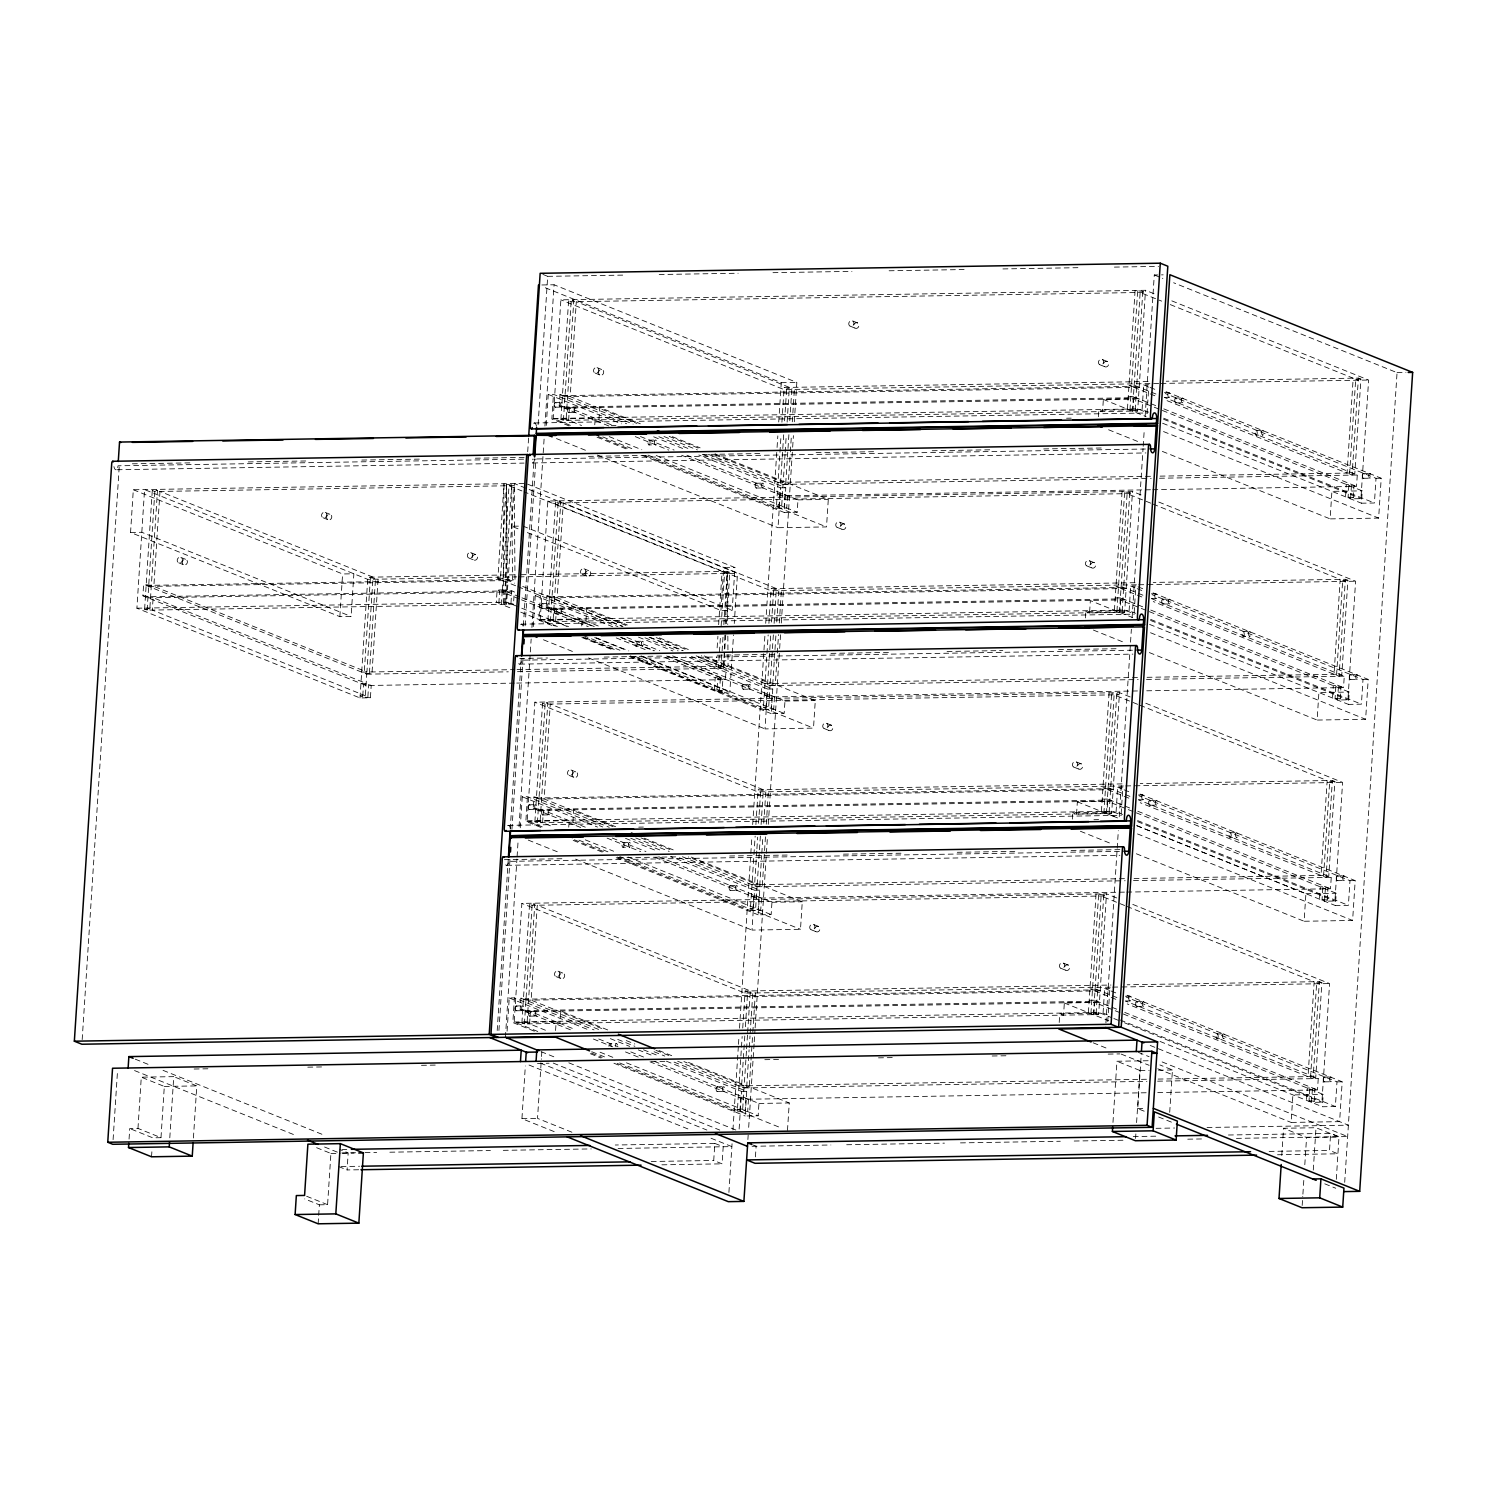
<?xml version="1.0" encoding="UTF-8"?>
<svg xmlns="http://www.w3.org/2000/svg" width="1487" height="1487" viewBox="0 0 1487 1487"><rect width="100%" height="100%" fill="white"/><g stroke="black" fill="none" stroke-linecap="round" stroke-linejoin="round"><path stroke-width="0.75" stroke-dasharray="5 3.75" d="M148.663 586.417L515.022 580.432L514.223 485.654L504 483.721L503.257 602.235L513.48 604.168L514.279 591.826L511.77 590.822L145.41 596.789M506.509 484.725L505.766 603.239L507.309 579.521L506.509 484.725L500.375 579.633L497.866 578.61L504 483.721M724.875 635.302L723.667 667.273L718.463 667.347L720.563 634.949M725.303 623.871L727.292 571.361L518.591 574.763M82.175 1039.599L119.295 465.71M133.31 489.762L342.605 573.963L353.869 573.778L351.099 616.473L339.854 616.659L130.559 532.476L133.31 489.762L525.654 483.368L734.95 567.551L732.199 610.265L720.935 610.451L526.584 532.272M370.412 697.775L362.698 696.864L363.497 684.522L368.683 684.429L371.211 685.451L370.412 697.775L360.003 697.961L136.897 608.202L144.574 489.595L367.679 579.335L516.77 576.9M514.409 683.109L366.006 685.526L142.901 595.785L143.626 584.391L151.339 585.32M144.611 609.131L152.287 490.506L157.473 490.431L149.815 609.057L144.611 609.131L147.12 610.153L513.48 604.168M147.12 610.153L154.964 489.409L157.473 490.431M113.086 1139.655L117.566 1070.268M129.053 1139.098L129.741 1128.559L137.975 1128.41L160.986 1137.685L164.314 1086.439L141.284 1077.164L137.975 1128.41M151.544 1156.793L151.953 1150.473M169.797 1137.815L173.756 1076.644L141.284 1077.164M193.422 1138.001L196.786 1085.9L173.756 1076.644M339.854 616.659L342.605 573.963M318.144 1223.801L318.553 1217.481M318.683 1215.362L319.37 1204.823L304.705 1198.931M360.003 697.961L367.847 577.216L516.268 574.8M319.37 1204.823L327.586 1204.693L330.913 1153.447L314.166 1146.719M370.375 578.239L364.222 673.128L371.936 674.057L378.07 579.168L367.847 577.216M362.698 696.864L360.189 695.842L365.374 695.767L366.75 674.15L143.626 584.391M367.884 696.771L368.683 684.429M369.427 673.053L375.56 578.146M358.646 1169.767L347.084 1169.953L348.181 1152.871L339.817 1149.507M519.837 596.956L502.327 589.911L497.123 590.004L496.323 602.347L506.547 604.28L514.39 483.554L737.515 573.294L734.262 623.481M498.851 603.35L499.651 591.008L497.123 590.004M502.327 589.911L509.019 485.747L521.937 490.933M504.037 603.276L511.714 484.65L512.495 579.428L515.022 580.432M510.97 603.146L511.77 590.822M527.699 451.751L528.591 437.847M497.197 1030.51L508.275 859.282M510.208 829.188L521.286 657.96M523.387 625.562L534.149 458.944M498.926 1030.472L510.022 859.003M511.937 829.3L523.034 657.812M525.097 625.785L535.878 458.944M538.108 424.613L547.699 276.34L542.049 274.073M505.413 1037.313L516.937 859.021M517.086 856.698L518.127 840.49M519.037 826.605L531.156 639.038M531.918 627.477L544.186 437.606M544.93 426.025L554.075 284.779L538.48 285.021M507.086 1031.179L509.242 997.963L514.428 997.87L594.019 1029.896M520.246 827.776L522.253 796.772L527.439 796.697L602.737 826.976M533.257 626.603L535.264 595.599L540.45 595.506L538.852 620.191L553.926 626.25M546.268 425.412L548.275 394.408L553.461 394.334L626.603 423.739M534.353 1031.197L512.848 1022.554L514.428 997.87M540.915 827.423L525.859 821.363L527.439 796.697M569.075 425.914L551.863 418.999L553.461 394.334M537.774 1031.495L514.186 1021.997L521.863 903.39L1106.477 893.836L1117.202 898.148M542.216 826.865L527.197 820.824L534.855 702.199L1119.488 692.663L1130.213 696.975M557.365 626.547L540.209 619.633L547.867 501.007L1132.499 491.472L1143.224 495.784M570.376 425.356L553.22 418.46L560.878 299.835L1145.492 290.281L1156.235 294.612M570.395 1029.785L520.171 1009.58L520.915 998.186L528.628 999.115M580.673 827.497L533.182 808.408L533.926 797.013L541.64 797.943M594.261 626.547L546.194 607.216L546.937 595.822L554.651 596.752M608.834 425.988L559.205 406.025L559.948 394.65L567.644 395.561M521.9 1022.926L529.558 904.3L534.762 904.226L527.086 1022.852L521.9 1022.926L524.409 1023.948L1098.633 1014.562L1106.477 893.836M534.892 821.753L542.569 703.128L547.774 703.035L540.097 821.66L534.892 821.753L537.42 822.757L1111.644 813.389L1119.488 692.663M547.904 620.562L555.58 501.937L560.785 501.862L553.108 620.469L547.904 620.562L550.432 621.566L1124.637 612.198L1132.499 491.472M560.915 419.371L568.592 300.764L573.796 300.671L566.119 419.297L560.915 419.371L563.424 420.393L1137.648 411.007L1145.492 290.281M524.409 1023.948L532.253 903.204L534.762 904.226M537.42 822.757L545.264 702.031L547.774 703.035M550.432 621.566L558.276 500.84L560.785 501.862M563.424 420.393L571.268 299.668L573.796 300.671M554.186 1131.626L521.937 1118.652L525.339 1065.956M529.595 1023.855L530.394 1011.513L575.599 1029.692M542.606 822.664L543.406 810.341L586.12 827.515M555.618 621.492L556.417 609.15L599.465 626.473M568.629 420.301L569.428 407.958L614.28 426.007M571.919 1132.22L537.532 1118.391L541.38 1058.837M541.528 1056.551L541.826 1051.96M555.58 1030.528L556.138 1021.848L512.848 1022.554M568.74 827.162L569.149 820.657L525.859 821.363M581.752 625.99L582.16 619.484L538.852 620.191M594.763 424.799L595.172 418.293L551.863 418.999M572.923 822.181L573.722 809.839L616.436 827.032M585.934 620.99L586.733 608.648L627.31 624.986M598.945 419.817L599.744 407.475L640.321 423.795M732.199 655.414L729.838 691.92L719.448 692.087L716.938 691.083L717.719 678.741L722.924 678.648L722.124 690.99L714.411 690.061L715.21 677.737L661.418 656.083L603.332 657.087M715.953 666.343L716.548 657.087M717.143 647.83L717.905 636.25M718.649 624.67L722.087 571.436L524.093 491.807M720.935 610.451L723.686 567.737L734.95 567.551M721.158 625.692L724.597 572.458L729.801 572.365L726.362 625.599M719.448 692.087L720.414 677.644L715.21 677.737M720.972 668.369L723.072 635.953M723.834 624.596L727.292 571.361L729.801 572.365M725.749 634.856L723.667 667.273L728.072 666.139L727.979 654.577M516.732 683.072L725.433 679.671L726.176 668.276L695.321 655.86M732.347 653.128L733.519 634.893M714.838 1143.391L723.202 1146.756L722.106 1163.838L713.723 1160.473L714.838 1143.391L615.283 1145.009M728.909 1192.407L732.162 1142.053M732.942 1129.934L738.333 1046.662M738.481 1044.339L738.927 1037.406M739.522 1028.149L751.939 836.122M752.682 824.56L764.95 634.856M765.712 623.295L776.92 449.78M777.069 447.457L777.831 435.895M778.723 422.011L781.27 382.679L542.774 286.749M748.481 1099.246L747.682 1111.57L737.292 1111.756L742.162 1036.476M742.738 1028.056L745.136 991.03L1110.975 985.045M761.493 898.055L760.693 910.397L750.303 910.564L755.154 836.122M755.898 824.56L758.147 789.839L1123.986 783.872M774.504 696.883L773.705 709.206L763.314 709.373L768.166 634.949M768.909 623.369L771.158 588.648L1136.997 582.681M787.515 495.691L786.716 508.034L776.326 508.201L781.047 435.208M781.92 422.196L784.169 387.475L1150.009 381.49M739.987 1110.659L740.768 1098.317L745.972 1098.224L745.173 1110.566L737.459 1109.637L742.664 1109.562L744.02 1087.945L677.626 1061.235M744.801 1036.011L741.511 1086.923L749.225 1087.852L750.861 1062.387M745.396 1026.755L747.645 992.033L745.136 991.03M752.98 909.468L753.779 897.126L758.983 897.051L758.184 909.393L750.47 908.464L755.675 908.371L757.032 886.754L682.068 856.605M756.771 851.029L754.522 885.75L762.236 886.68L765.526 835.75M756.92 848.705L757.664 837.144M758.556 823.259L760.656 790.842L758.147 789.839M765.991 708.295L766.79 695.953L771.995 695.86L771.195 708.202L763.482 707.273L768.686 707.199L770.043 685.563L696.158 655.841M770.675 635.953L767.534 684.559L775.247 685.488L777.181 655.395M771.567 622.068L773.668 589.67L771.158 588.648M779.002 507.104L779.801 494.762L785.006 494.688L784.207 507.011L776.493 506.1L781.697 506.008L783.054 484.39L705.953 453.368M783.686 434.78L780.545 483.387L788.259 484.297L790.192 454.223M784.578 420.877L786.679 388.479L784.169 387.475M739.132 1129.061L741.567 1091.402L666.269 1061.123M691.195 857.088L802.274 901.773L800.489 929.301L751.994 930.081L754.56 890.23L670.674 856.475M704.206 655.916L815.285 700.581L813.501 728.11L765.006 728.909L767.571 689.039L685.842 656.157M715.08 453.87L828.296 499.409L826.512 526.918L778.017 527.718L780.582 487.866L698.853 454.985M746.437 1051.123L744.206 1085.826L683.946 1061.588M746.586 1048.8L747.496 1034.915M747.645 1032.591L750.34 990.937L537.272 905.23L531.138 1000.138L604.298 1029.562M760.359 836.047L757.199 884.653L688.332 856.94M761.102 824.467L763.351 789.746L550.283 704.057L544.149 798.947L615.172 827.515M773.352 634.856L770.21 683.462L701.344 655.767M774.114 623.295L776.363 588.573L563.294 502.866L557.16 597.755L628.183 626.324M785.024 454.502L783.221 482.29L712.199 453.721M785.173 452.197L786.214 435.988M787.125 422.104L789.355 387.382L576.305 301.675L570.172 396.583L636.882 423.423M746.716 1086.848L749.095 1049.803M749.262 1047.499L750.006 1035.919M750.154 1033.614L752.85 991.941L747.645 992.033M759.727 885.657L761.66 855.564M761.809 853.259L762.868 837.051M763.76 823.166L765.861 790.768L760.656 790.842M772.72 684.485L775.879 635.878M776.772 621.975L778.872 589.577L773.668 589.67M785.731 483.294L788.891 434.687M789.783 420.802L791.883 388.404L786.679 388.479M654.28 1061.346L758.946 1103.447L758.147 1115.789L745.154 1115.993L746.753 1091.328L671.473 1061.049M658.76 856.735L771.957 902.274L771.158 914.598L758.166 914.821L759.764 890.137L678.016 857.255M672.626 655.897L784.969 701.083L784.169 713.425L771.177 713.63L772.775 688.964L690.135 655.953M686.901 455.226L797.98 499.892L797.181 512.234L784.188 512.457L785.787 487.773L701.901 454.037M751.009 1060.082L752.664 1034.617M752.812 1032.313L755.359 992.963L752.85 991.941M766.27 824.17L768.37 791.772L765.861 790.768M777.329 653.09L778.537 634.559M779.281 622.997L781.381 590.581L778.872 589.577M790.34 451.899L791.4 435.691M792.292 421.806L794.393 389.408L791.883 388.404M747.887 1139.525L748.184 1134.971M748.686 1127.369L754.076 1044.078M754.225 1041.774L754.968 1030.212M755.117 1027.889L767.534 835.88M768.277 824.3L779.504 650.786M779.653 648.481L780.545 634.596M781.288 623.034L792.515 449.52M792.664 447.215L793.407 435.635M794.318 421.769L796.846 382.438L554.075 284.779M755.433 1156.886L756.121 1146.217L751.92 1144.544M787.478 1130.473L789.262 1102.964L686.734 1061.718M1059.209 1022.48L1059.766 1013.799L1103.075 1013.093L1107.369 1014.822M1072.35 819.114L1072.778 812.608L1116.086 811.902L1122.536 814.504M1085.361 617.941L1085.789 611.436L1129.098 610.729L1135.548 613.313M1098.373 416.75L1098.8 410.245L1142.109 409.538L1148.559 412.141M1093.856 1014.822L1094.636 1002.48L1064.339 1002.981L1063.54 1015.324L1059.766 1013.799M1076.551 814.132L1077.35 801.79L1107.648 801.307L1106.848 813.631L1076.551 814.132L1072.778 812.608M1120.659 600.116L1119.86 612.458L1089.562 612.941L1090.343 600.618L1132.369 617.477M1132.871 411.267L1133.67 398.925L1103.354 399.427L1102.555 411.769L1098.8 410.245M1088.41 1012.628L1096.068 894.003L1103.782 894.932L1106.291 895.936L532.067 905.323L529.558 904.3M1114.432 610.265L1122.09 491.639L1129.804 492.569L1132.313 493.572L558.09 502.959L555.58 501.937M1127.443 409.074L1135.101 290.467L1142.815 291.378L1145.325 292.4L571.101 301.768L568.592 300.764M1098.596 895.025L1090.919 1013.632L1098.633 1014.562M1117.536 817.924L1101.421 811.456L1109.079 692.83L1111.607 693.834L1103.93 812.46L1111.644 813.389M1124.6 492.643L1116.941 611.269L1124.637 612.198M1137.611 291.471L1129.953 410.096L1137.648 411.007M1093.428 1014.654L1094.228 1002.312L1323.188 1094.413L1322.408 1106.756L1335.382 1106.532L1336.98 1081.867L1126.179 997.071M1116.644 1009.153L1094.395 1000.212L1101.105 896.029L1124.767 905.546M1106.44 813.463L1107.239 801.14L1336.2 893.241L1335.4 905.564L1348.393 905.36L1349.992 880.676L1139.191 795.88M1129.655 807.98L1107.406 799.021L1114.116 694.838L1137.778 704.373M1119.451 612.291L1120.25 599.949L1349.211 692.05L1348.412 704.392L1361.404 704.169L1363.003 679.503L1152.202 594.707M1142.667 606.789L1120.417 597.848L1127.127 493.665L1150.789 503.182M1132.462 411.1L1133.261 398.758L1362.222 490.859L1361.423 503.201L1374.416 502.996L1376.014 478.312L1165.213 393.516M1155.678 405.598L1133.429 396.657L1140.139 292.474L1161.644 301.136M1096.105 1013.558L1103.782 894.932M1109.116 812.367L1116.793 693.741L1111.607 693.834M1122.127 611.194L1129.804 492.569M1135.139 410.003L1142.815 291.378M1103.075 1013.093L1104.674 988.427L1109.86 988.335M1116.086 811.902L1117.685 787.236L1122.871 787.143M1129.098 610.729L1130.696 586.045L1135.882 585.971M1142.109 409.538L1143.689 384.873L1148.893 384.78M1105.919 1022.889L1118.336 830.694M1119.246 816.809L1131.365 629.243M1132.109 617.681L1143.038 448.646M1143.187 446.323L1144.246 430.115M1145.139 416.23L1154.284 274.983L1163.187 274.835M1107.722 1021.55L1109.73 990.546M1121.161 813.724L1122.722 789.355M1134.172 612.532L1135.733 588.183M1147.035 413.572L1148.745 386.992M1112.982 1122.406L1116.941 1061.253L1149.414 1060.714M1135.566 1138.466L1135.864 1133.93M1136.588 1122.611L1139.971 1070.51L1116.941 1061.253M1144.191 1111.198L1137.741 1108.596L1141.291 1053.614M1169.711 1112.313L1172.444 1069.971L1159.879 1064.934M1281.775 1155.436L1283.541 1128.261L1316.014 1127.722L1339.043 1136.997L1306.571 1137.518L1283.541 1128.261M1127.072 995.249L1342.185 1081.774L1339.601 1121.644L1291.106 1122.425L1292.891 1094.915L1323.188 1094.413M1140.083 794.077L1355.196 880.601L1352.612 920.453L1304.118 921.252L1305.902 893.724L1137.146 825.843M1153.094 592.885L1368.207 679.41L1365.624 719.28L1317.129 720.061L1318.895 692.552L1349.211 692.05M1166.105 391.713L1381.219 478.238L1378.635 518.089L1330.14 518.889L1331.906 491.361L1362.222 490.859M1302.166 1205.474L1302.761 1196.422M1302.909 1194.154L1303.932 1178.299M1304.805 1164.711L1306.571 1137.518M1310.53 1077.647L1316.683 982.74L1321.869 982.665L1315.735 1077.555L1310.53 1077.647L1313.058 1078.651L1319.359 981.643L1127.183 984.784M1323.542 876.456L1329.694 781.567L1334.88 781.474L1328.746 876.363L1323.542 876.456L1326.051 877.46L1332.371 780.471L1140.194 783.593M1336.553 675.265L1342.687 580.376L1347.891 580.283L1341.757 675.191L1336.553 675.265L1339.062 676.288L1345.382 579.279L1153.206 582.421M1349.564 474.093L1355.698 379.185L1360.902 379.111L1354.769 474L1349.564 474.093L1352.073 475.096L1358.393 378.088L1166.217 381.23M1314.192 1101.272L1314.991 1088.949L1309.805 1089.023L1309.006 1101.365L1314.192 1101.272L1306.497 1100.361L1307.296 1088.019L1312.482 1087.926L1311.515 1102.369L1321.906 1102.202L1329.582 983.576L1132.22 904.189M1327.203 900.1L1328.003 887.758L1322.817 887.851L1322.017 900.174L1327.203 900.1L1319.508 899.17L1320.307 886.828L1325.493 886.754L1324.527 901.196L1334.917 901.029L1342.594 782.404L1145.232 703.016M1340.215 698.909L1341.014 686.585L1335.828 686.659L1335.029 699.002L1340.215 698.909L1332.519 697.979L1333.319 685.656L1338.504 685.563L1337.538 700.005L1347.928 699.838L1355.605 581.213L1158.224 501.825M1353.226 497.736L1354.025 485.394L1348.839 485.487L1348.04 497.81L1353.226 497.736L1345.531 496.807L1346.311 484.465L1351.516 484.39L1350.549 498.833L1360.94 498.647L1368.616 380.04L1171.236 300.634M1157.741 1092.555L1317.519 1089.952L1318.244 1078.558L1125.492 1001.03M1126.756 892.088L1330.512 888.761L1331.255 877.386L1138.503 799.839M1146.719 690.804L1343.523 687.589L1344.267 676.195L1151.514 598.666M1152.778 489.725L1356.534 486.398L1357.278 475.022L1164.525 397.475M1313.281 1170.065L1316.014 1127.722M1277.519 1154.767L1337.891 1153.782L1329.527 1150.418L1330.623 1133.336L1228.448 1135.009M1336.311 1179.321L1339.006 1136.7L1330.623 1133.336M1344.694 1182.351L1397.055 372.642L1173.615 282.753M547.699 276.34L624.336 275.095M659.187 274.519L738.147 273.236M772.98 272.679L851.958 271.377M889.114 270.783L965.751 269.519M1002.926 268.924L1079.562 267.66M1114.395 267.102L1158.522 266.377M781.27 382.679L796.846 382.438M1397.055 372.642L1405.977 372.493M1158.67 383.46L784.002 389.575L560.878 299.835M1160.994 383.423L1368.616 380.04M562.458 395.654L1136.681 386.285M564.967 396.657L1139.191 387.289M555.116 402.419L561.621 402.326M1164.414 392.661L1168.745 392.587M559.205 406.025L566.919 406.955M1133.429 396.657L1128.243 396.75L1130.752 397.754M555.432 407.215L1135.938 397.661M1164.73 397.438L1169.061 397.364M568.554 407.81L575.041 407.698M564.224 408.051L1138.447 398.683M1175.678 398.07L1182.165 397.958M568.796 412.605L575.302 412.494M1175.92 402.865L1182.407 402.773M553.22 418.46L1137.834 408.906L1146.403 412.364M534.223 422.977L1147.369 412.977M611.343 425.654L615.99 425.579M1066.569 418.219L1071.216 418.144M648.871 440.152L655.637 440.04M1255.995 430.412L1262.76 430.301M648.945 444.929A2.416 1.059 89.1 0 0 650.005 441.602A2.416 1.059 89.1 0 0 648.183 441.081A2.416 1.059 89.1 0 0 648.945 444.929L655.711 444.817M1256.069 435.189A2.416 1.059 89.1 0 0 1257.128 431.862A2.416 1.059 89.1 0 0 1255.307 431.342A2.416 1.059 89.1 0 0 1256.069 435.189L1262.835 435.078M132.362 463.814L192.622 462.829M248.236 461.918L306.173 460.97M361.806 460.059L419.743 459.111M475.375 458.2L528.684 457.345M588.48 456.36L648.852 455.375M702.273 454.502L762.664 453.516M816.084 452.643L876.475 451.658M932.219 450.747L990.286 449.799M1043.688 448.925L1104.079 447.94M523.591 459.167L117.993 465.803A4.814 2.119 89.1 0 1 116.153 469.762L524.056 463.089M536.919 458.963L1145.436 449.018M532.755 462.959L1145.901 452.94M514.223 485.654L154.797 491.528L152.287 490.506M778.036 482.364L1150.808 476.286M1160.064 476.137L1352.259 472.996M756.102 483.238L762.589 483.126M1363.207 473.498L1369.713 473.405M783.054 484.39L1151.198 478.386M1159.488 478.238L1357.278 475.022M756.307 488.052L762.812 487.94M780.582 487.866L785.787 487.773M1363.43 478.312L1369.936 478.201M1376.014 478.312L1381.219 478.238M777.292 493.758L782.497 493.665M1150.473 489.762L782.311 495.784L681.659 455.282M797.98 499.892L828.296 499.409M130.559 532.476L141.804 532.29L351.099 616.473M518.387 526.138L511.64 526.249L518.034 528.833M519.075 576.863L737.515 573.294M497.866 578.61L503.071 578.536L514.539 583.146M146.135 585.413L512.495 579.428M142.901 595.785L150.596 596.715M147.919 597.811L514.279 591.826M1136.384 584.8L770.991 590.767L547.867 501.007M1138.707 584.763L1145.659 584.651M1147.983 584.614L1355.605 581.213M549.447 596.845L1123.67 587.458M551.956 597.848L1126.179 588.48M136.897 608.202L506.732 602.179L519.595 607.347M542.104 603.61L548.61 603.499M1151.403 593.833L1155.734 593.778M546.194 607.216L553.908 608.146M1120.417 597.848L1115.231 597.923L1117.741 598.945M542.42 608.387L1122.927 598.852M1151.719 598.629L1156.05 598.555M555.543 608.982L562.03 608.889M551.212 609.242L1125.436 599.856M1162.667 599.261L1169.154 599.149M555.785 613.796L562.29 613.685M1162.908 604.057L1169.395 603.945M540.209 619.633L1124.823 610.098L1133.391 613.555M521.212 624.168L1134.377 614.168M635.86 641.325L642.626 641.232M1242.983 631.603L1249.749 631.492M635.934 646.101A2.416 1.059 89.1 0 0 636.994 642.793A2.416 1.059 89.1 0 0 635.172 642.254A2.416 1.059 89.1 0 0 635.934 646.101L642.7 646.009M1243.058 636.38A2.416 1.059 89.1 0 0 1244.117 633.053A2.416 1.059 89.1 0 0 1242.296 632.533A2.416 1.059 89.1 0 0 1243.058 636.38L1249.823 636.269M519.725 658.462L547.588 657.997M717.143 655.228L775.21 654.28M830.954 653.369L889.003 652.421M947.07 651.473L1002.814 650.562M1058.558 649.652L1116.625 648.722M1132.425 650.209L521.584 660.172A4.814 2.119 89.1 0 1 518.647 663.704M519.744 664.131L1132.89 654.131M361.713 672.124L514.762 669.633M517.067 669.596L728.072 666.139M366.75 674.15L508.312 671.827M517.476 671.678L726.176 668.276M360.988 683.518L366.174 683.425L153.124 597.718L152.325 610.06L365.374 695.767M765.024 683.555L1137.797 677.459M1147.072 677.31L1339.248 674.187M743.091 684.429L749.578 684.317M1350.215 674.689L1356.702 674.578M770.043 685.563L1138.187 679.559M1146.477 679.429L1344.267 676.195M743.296 689.225L749.801 689.113M767.571 689.039L772.775 688.964M1350.419 679.485L1356.925 679.392M1363.003 679.503L1368.207 679.41M716.938 691.083L722.124 690.99M764.281 694.931L769.485 694.857M1137.462 690.953L769.299 696.957L667.44 655.99M784.969 701.083L815.285 700.581M1123.373 785.972L757.98 791.939L534.855 702.199M1125.696 785.935L1132.648 785.824M1134.971 785.787L1342.594 782.404M536.435 798.017L1110.659 788.649M538.945 799.039L1113.168 789.653M529.112 804.802L535.599 804.69M1138.391 795.025L1142.722 794.95M533.182 808.408L540.896 809.318M1107.406 799.021L1102.22 799.114L1104.729 800.118M529.409 809.579L1109.915 800.043M1138.707 799.802L1143.038 799.746M538.22 810.415L1112.425 801.047M1149.655 800.434L1156.142 800.341M542.774 814.969L549.279 814.876M1149.897 805.248L1156.403 805.136M527.197 820.824L1111.811 811.27L1120.399 814.727M508.201 825.359L1121.365 815.341M638.741 827.144L643.388 827.069M1093.967 819.727L1098.614 819.634M622.849 842.516L629.614 842.404M1229.972 832.776L1236.738 832.664M622.923 847.293A2.416 1.059 89.1 0 0 623.982 843.965A2.416 1.059 89.1 0 0 622.161 843.445A2.416 1.059 89.1 0 0 622.923 847.293L629.689 847.181M1230.046 837.553A2.416 1.059 89.1 0 0 1231.106 834.226A2.416 1.059 89.1 0 0 1229.284 833.705A2.416 1.059 89.1 0 0 1230.046 837.553L1236.812 837.441M504.39 859.672L562.458 858.724M618.202 857.813L676.25 856.865M729.671 855.992L790.062 855.006M843.482 854.151L903.873 853.166M957.293 852.293L1017.684 851.308M1071.105 850.434L1119.878 849.635M1119.414 851.382L508.573 861.363A4.814 2.119 89.1 0 1 505.636 864.876M506.732 865.322L1119.878 855.304M752.013 884.728L1124.785 878.65M1134.061 878.501L1326.237 875.36M730.08 885.601L736.567 885.49M1337.203 875.862L1343.69 875.769M757.032 886.754L1125.176 880.75M1133.484 880.62L1331.255 877.386M730.284 890.416L736.79 890.304M754.56 890.23L759.764 890.137M1337.408 880.676L1343.913 880.564M1349.992 880.676L1355.196 880.601M751.27 896.122L756.474 896.029M1124.451 892.126L756.288 898.148L653.499 856.791M771.957 902.274L802.274 901.773M1305.902 893.724L1336.2 893.241M1110.361 987.164L744.968 993.13L521.863 903.39M1112.685 987.126L1119.637 987.015M1121.96 986.978L1329.582 983.576M523.424 999.208L1097.648 989.84M525.933 1000.212L1100.157 990.844M516.101 1005.974L522.588 1005.863M1125.38 996.216L1129.711 996.141M520.171 1009.58L527.885 1010.509M1094.395 1000.212L1089.209 1000.286L1091.718 1001.309M516.417 1010.77L1096.904 1001.216M1125.696 1000.993L1130.027 1000.918M529.521 1011.364L536.026 1011.253M525.208 1011.606L1099.432 1002.238M1136.644 1001.625L1143.131 1001.513M529.762 1016.16L536.268 1016.049M1136.886 1006.42L1143.391 1006.309M514.186 1021.997L1098.8 1012.461L1111.663 1017.647M608.964 1046.42A2.416 1.059 89.1 0 1 609.986 1043.67L616.603 1043.595M1216.961 1033.967L1223.727 1033.855M1217.035 1038.744A2.416 1.059 89.1 0 0 1218.095 1035.417A2.416 1.059 89.1 0 0 1216.273 1034.896A2.416 1.059 89.1 0 0 1217.035 1038.744L1223.801 1038.632M194.128 1069.023L208.05 1068.781M307.79 1067.164L321.712 1066.941M421.472 1065.305L435.394 1065.082M537.476 1063.409L549.075 1063.224M651.139 1061.551L665.061 1061.328M764.82 1059.692L778.742 1059.469M878.501 1057.852L892.423 1057.61M992.164 1055.993L1006.086 1055.77M1108.168 1054.097L1119.767 1053.911M164.314 1086.439L196.786 1085.9M1139.971 1070.51L1149.247 1070.361M1158.522 1070.212L1172.444 1069.971M739.002 1085.919L1146.514 1079.265M1158.094 1079.079L1313.225 1076.551M717.069 1086.793L723.556 1086.681M1324.192 1077.053L1330.679 1076.941M744.02 1087.945L1146.905 1081.365M1157.592 1081.179L1318.244 1078.558M717.292 1091.588L723.779 1091.495M741.567 1091.402L746.753 1091.328M1324.397 1081.867L1330.902 1081.755M1336.98 1081.867L1342.185 1081.774M738.258 1097.313L743.463 1097.22M1146.161 1092.759L743.296 1099.321L650.023 1061.811M758.946 1103.447L789.262 1102.964M521.937 1118.652L537.532 1118.391M1137.741 1108.596L1144.414 1108.484M160.986 1137.685L152.771 1137.815L129.741 1128.559M1156.05 1128.317L1174.6 1128.02M1207.035 1127.481L1348.393 1125.176L1147.685 1044.432M342.122 1149.47L346.75 1149.395M1133.243 1136.551L1158.782 1136.142M341.843 1152.983L355.765 1152.76M365.058 1152.611L376.676 1152.406M389.854 1152.202L490.431 1150.548M503.275 1150.343L591.25 1148.912M618.109 1148.466L731.864 1146.607L708.37 1137.165M752.087 1146.291L830.88 1144.99M846.679 1144.748L944.431 1143.15M960.472 1142.89L1060.305 1141.254M1074.209 1141.031L1125.343 1140.194M1187.76 1139.172L1201.979 1138.949M1236.422 1138.373L1347.668 1136.57L1159.748 1060.974M330.913 1153.447L340.188 1153.299M342.512 1153.261L354.11 1153.076M341.025 1166.552L359.538 1166.254M651.232 1161.496L713.723 1160.473M1269.136 1151.403L1329.527 1150.418M661.901 1164.823L722.106 1163.838M1154.284 274.983L1162.871 278.441M1358.393 378.088L1360.902 379.111M1170.269 304.593L1353.189 378.181L1347.055 473.07L1166.273 400.356M1355.698 379.185L1358.207 380.207M1102.313 359.501A2.9 2.546 -68.1 0 1 1102.406 364.408A2.9 2.546 -68.1 0 1 1098.447 362.419A2.9 2.546 -68.1 0 1 1102.313 359.501L1107.332 361.527A2.9 2.546 -68.1 0 1 1107.425 366.434A2.9 2.546 -68.1 0 1 1103.484 364.427A2.9 2.546 -68.1 0 1 1107.332 361.527M1099.804 364.724L1104.822 366.731M1143.689 384.873L1148.001 386.601M1150.157 387.456L1156.607 390.059M1155.957 394.036L1134.172 385.263L1128.968 385.356L1131.477 386.36M1133.986 387.382L1155.511 396.025M1163.782 408.869L1356.534 486.398M1163.615 418.2L1374.416 502.996M1163.577 419.26L1360.94 498.647M1103.354 399.427L1146.087 416.62M1162.592 423.219L1361.423 503.201M1163.522 431.565L1378.635 518.089M852.609 320.932A2.9 2.546 -68.1 0 1 852.702 325.82A2.9 2.546 -68.1 0 1 848.742 323.831A2.9 2.546 -68.1 0 1 852.609 320.932L857.627 322.939A2.9 2.546 -68.1 0 1 857.72 327.846A2.9 2.546 -68.1 0 1 853.761 325.857A2.9 2.546 -68.1 0 1 857.627 322.939M1108.577 429.762L1140.845 442.736M1162.351 451.397L1330.14 518.889M850.099 326.136L855.118 328.144M1345.382 579.279L1347.891 580.283M1152.945 504.056L1340.177 579.372L1334.043 674.262L1153.261 601.547M1342.687 580.376L1345.215 581.38M1089.302 560.692A2.9 2.546 -68.1 0 1 1089.395 565.599A2.9 2.546 -68.1 0 1 1085.436 563.592A2.9 2.546 -68.1 0 1 1089.302 560.692L1094.32 562.718A2.9 2.546 -68.1 0 1 1094.413 567.625A2.9 2.546 -68.1 0 1 1090.473 565.618A2.9 2.546 -68.1 0 1 1094.32 562.718M597.068 367.624L602.086 369.65M1086.793 565.896L1091.811 567.922M1138.038 586.826L1144.488 589.428M1130.696 586.045L1134.99 587.774M1137.146 588.648L1143.596 591.25M595.172 373.088L600.209 375.114M1142.945 595.209L1121.161 586.454L1115.956 586.547L1118.466 587.551M1120.975 588.555L1142.499 597.216M1150.771 610.06L1343.523 687.589M1150.603 619.373L1361.404 704.169M1150.566 620.451L1347.928 699.838M1149.581 624.41L1348.412 704.392M672.366 436.676L700.135 447.847M669.169 436.397L699.299 448.516M559.948 394.65L633.127 424.092M663.964 436.49L697.384 449.929M1150.51 632.737L1365.624 719.28M658.871 436.732L691.139 449.706M548.275 394.408L621.399 423.832M653.667 436.806L685.935 449.78M1085.789 611.436L1089.562 612.941M640.451 436.527L674.094 450.059M635.246 436.62L668.797 450.115M839.597 522.104A2.9 2.546 -68.1 0 1 839.69 527.011A2.9 2.546 -68.1 0 1 835.731 525.023A2.9 2.546 -68.1 0 1 839.597 522.104L844.616 524.13A2.9 2.546 -68.1 0 1 844.709 529.037A2.9 2.546 -68.1 0 1 840.768 527.03A2.9 2.546 -68.1 0 1 844.616 524.13M1093.41 630.079L1125.678 643.053M1149.339 652.57L1317.129 720.061M837.088 527.309L842.107 529.335M563.61 418.275L581.547 425.505M609.205 436.62L641.808 449.743M656.213 455.524L797.181 512.234M602.793 436.936L635.061 449.91M647.979 455.115L826.512 526.918M598.257 436.583L630.451 449.52M645.47 455.561L776.326 508.201M597.049 437.178L629.317 450.152M642.217 455.338L784.188 512.457M556.454 438.591L586.566 450.71M597.309 455.041L778.017 527.718M1116.793 693.741L1119.302 694.764L545.078 704.132L542.569 703.128M1332.371 780.471L1334.88 781.474M1139.934 705.228L1327.166 780.545L1321.032 875.453L1140.25 802.72M1329.694 781.567L1332.203 782.571M724.597 572.458L727.106 573.462M522.885 526.063L732.199 610.265M1076.291 761.883A2.9 2.546 -68.1 0 1 1076.384 766.772A2.9 2.546 -68.1 0 1 1072.424 764.783A2.9 2.546 -68.1 0 1 1076.291 761.883L1081.309 763.89A2.9 2.546 -68.1 0 1 1081.402 768.798A2.9 2.546 -68.1 0 1 1077.462 766.809A2.9 2.546 -68.1 0 1 1081.309 763.89M584.056 568.796L589.075 570.822M1073.781 767.088L1078.8 769.095M1117.685 787.236L1121.979 788.965M1124.135 789.839L1130.585 792.422M582.16 574.279L587.198 576.287M1129.934 796.4L1108.15 787.645L1102.945 787.72L1105.454 788.742M1107.982 789.746L1129.488 798.407M1137.759 811.233L1330.512 888.761M1137.592 820.564L1348.393 905.36M470.71 552.588L476.36 554.855A2.9 2.546 -68.1 0 1 476.212 559.781A2.9 2.546 -68.1 0 1 472.364 557.551A2.9 2.546 -68.1 0 1 476.36 554.855M1137.555 821.642L1334.917 901.029M1136.57 825.582L1335.4 905.564M1077.35 801.79L1117.927 818.11M468.572 557.904L474.223 560.171M659.354 637.867L691.399 650.748M656.157 637.588L688.444 650.562M546.937 595.822L622.979 626.417M650.098 637.328L683.239 650.655M522.699 586.436L622.142 626.436M649.075 637.254L682.403 650.674M1137.499 833.928L1352.612 920.453M502.885 580.636L515.803 585.822M517.959 586.696L617.904 626.659M644.93 637.774L678.128 650.897M535.264 595.599L612.7 626.752M638.518 637.124L672.923 650.971M325.244 512.402L330.281 514.428M626.901 637.495L659.726 650.711M621.529 637.514L654.522 650.786M323.107 517.773L328.125 519.799M521.974 597.83L593.443 626.566M620.488 637.458L653.704 650.804M666.604 656.009L725.433 679.671M519.372 598.945L502.16 592.03L501.361 604.354L512.123 608.685M521.528 599.819L588.239 626.659M616.213 637.904L648.499 650.897M717.719 678.741L720.247 679.745M826.586 723.295A2.9 2.546 -68.1 0 1 826.679 728.202A2.9 2.546 -68.1 0 1 822.72 726.195A2.9 2.546 -68.1 0 1 826.586 723.295L831.605 725.321A2.9 2.546 -68.1 0 1 831.698 730.21A2.9 2.546 -68.1 0 1 827.757 728.221A2.9 2.546 -68.1 0 1 831.605 725.321M1080.398 831.252L1112.666 844.244M1136.328 853.761L1304.118 921.252M824.077 728.5L829.095 730.526M550.599 619.466L568.536 626.678M596.194 637.811L628.797 650.916M641.064 655.86L784.169 713.425M521.751 608.22L566.789 626.324M594.688 637.551L626.863 650.488M641.882 656.529L729.838 691.92M583.332 635.525L619.912 650.228M634.968 656.287L813.501 728.11M585.246 637.756L617.44 650.711M630.302 655.879L763.314 709.373M520.729 612.161L555.153 626.008M583.146 637.254L615.414 650.247M630.488 656.306L714.411 690.061M581.882 637.495L614.15 650.47M629.205 656.529L771.177 713.63M543.443 639.782L575.711 652.756M588.61 657.942L765.006 728.909M1319.359 981.643L1321.869 982.665M1126.923 906.419L1314.155 981.736L1308.021 1076.625L1127.239 1003.911M1316.683 982.74L1319.192 983.762M180.875 557.421L185.912 559.447M178.737 562.792L183.756 564.818M1063.279 963.056A2.9 2.546 -68.1 0 1 1063.372 967.963A2.9 2.546 -68.1 0 1 1059.432 965.974A2.9 2.546 -68.1 0 1 1063.279 963.056L1068.298 965.082A2.9 2.546 -68.1 0 1 1068.391 969.989A2.9 2.546 -68.1 0 1 1064.45 967.981A2.9 2.546 -68.1 0 1 1068.298 965.082M571.045 769.987L576.064 772.013M1060.77 968.26L1065.789 970.286M1104.674 988.427L1108.967 990.156M1111.124 991.011L1117.573 993.613M569.168 775.452L574.186 777.478M1116.923 997.591L1095.138 988.818L1089.934 988.911L1092.443 989.914M147.287 608.034L149.815 609.057M1094.971 990.918L1116.477 999.58M1124.748 1012.424L1317.519 1089.952M1120.287 1020.008L1335.382 1106.532M1113.819 1018.502L1122.406 1021.959M1124.544 1022.814L1321.906 1102.202M1064.339 1002.981L1108.8 1020.826M1160.064 1041.458L1322.408 1106.756M644.206 838.185L676.25 851.084M640.99 837.906L673.276 850.88M533.926 797.013L609.261 827.311M635.785 837.98L669.224 851.438M630.692 838.222L662.96 851.215M522.253 796.772L597.532 827.069M625.507 838.315L657.774 851.289M612.272 838.036L645.934 851.568M607.086 838.129L640.637 851.623M1138.41 1052.387L1149.079 1056.681M813.575 924.468A2.9 2.546 -68.1 0 1 813.668 929.375A2.9 2.546 -68.1 0 1 809.709 927.386A2.9 2.546 -68.1 0 1 813.575 924.468L818.593 926.494A2.9 2.546 -68.1 0 1 818.686 931.401A2.9 2.546 -68.1 0 1 814.746 929.394A2.9 2.546 -68.1 0 1 818.593 926.494M1093.205 1042.833L1106.105 1048.019M1121.161 1054.079L1149.135 1065.324M1157.741 1068.781L1291.106 1122.425M811.066 929.691L816.084 931.698M537.588 820.657L553.368 826.995M585.32 839.858L613.629 851.233M628.053 857.032L771.158 914.598M578.926 840.174L611.194 853.148M619.8 856.605L800.489 929.301M574.391 839.802L606.566 852.757M617.291 857.07L750.303 910.564M573.183 840.397L605.432 853.389M616.194 857.702L758.166 914.821M528.275 840.099L560.543 853.073M575.599 859.133L751.994 930.081M1158.67 1117.016L1174.284 1123.298M1324.75 1183.819L1335.735 1188.243M558.034 971.178L563.053 973.186M556.157 976.643L561.175 978.65M607.7 1029.933L560.711 1011.03L559.911 1023.353L556.138 1021.848M658.964 1050.547L671.789 1055.696M655.953 1050.342L668.871 1055.528M520.915 998.186L599.112 1029.655M626.231 1040.565L634.8 1044.004M654.076 1051.755L664.782 1056.067M617.681 1039.413L634.893 1046.328M643.499 1049.785L658.555 1055.844M509.242 997.963L588.833 1029.971M610.339 1038.632L629.707 1046.42M638.313 1049.878L653.369 1055.937M598.741 1039.004L617.979 1046.736M630.785 1051.904L645.748 1057.908M593.369 1039.023L612.644 1046.774M625.488 1051.941L640.488 1057.982M524.576 1021.829L546.826 1030.788M600.079 1052.201L613.536 1057.61M626.455 1062.815L758.147 1115.789M591.733 1051.737L606.789 1057.796M619.689 1062.982L781.028 1127.889M591.417 1053.075L602.142 1057.387M617.161 1063.428L737.292 1111.756M590.283 1053.707L601.027 1058.019M613.945 1063.224L745.154 1115.993M541.064 1051.662L556.138 1057.722M568.833 1062.833L736.827 1130.399M553.238 1063.075L719.782 1130.083M540.339 1063.056L706.883 1130.046M529.019 1065.027L691.288 1130.287M135.28 1059.172L150.224 1065.194M163.031 1070.343L325.318 1135.622M134.536 1070.566L296.824 1135.845M324.575 1147.016L337.382 1152.165M338.701 1166.589L347.084 1169.953M306.657 1196.273L327.586 1204.693M727.292 571.361L727.738 624.521M727.831 636.083L727.961 652.273M615.469 1046.309A2.416 1.059 89.1 0 1 616.473 1043.577A2.416 1.059 89.1 0 1 617.57 1046.29M609.986 1043.67A2.416 1.059 89.1 0 1 611.064 1046.383M533.684 423.256A4.814 2.119 89.1 0 1 536.435 426.137M520.673 624.447A4.814 2.119 89.1 0 1 523.145 626.213M534.595 459A4.814 2.119 89.1 0 1 531.658 462.513A4.814 2.119 89.1 0 0 532.866 459.018M116.153 469.762A4.814 2.119 89.1 0 1 113.941 466.602M507.662 825.62A4.814 2.119 89.1 0 1 510.413 828.501M159.983 491.435L153.849 586.343L366.917 672.031L373.051 577.142L159.983 491.435M180.726 562.681A2.9 2.546 -68.1 0 0 181.451 557.755A2.9 2.546 -68.1 0 0 177.232 559.893A2.9 2.546 -68.1 0 0 180.726 562.681M185.745 564.688A2.9 2.546 -68.1 0 0 186.488 559.781A2.9 2.546 -68.1 0 0 182.269 561.919A2.9 2.546 -68.1 0 0 185.745 564.688M471.175 557.755A2.9 2.546 -68.1 0 0 471.323 552.829A2.9 2.546 -68.1 0 0 467.346 555.525A2.9 2.546 -68.1 0 0 471.175 557.755M325.095 517.662A2.9 2.546 -68.1 0 0 325.82 512.736A2.9 2.546 -68.1 0 0 321.601 514.874A2.9 2.546 -68.1 0 0 325.095 517.662M330.114 519.688A2.9 2.546 -68.1 0 0 330.857 514.762A2.9 2.546 -68.1 0 0 326.638 516.9A2.9 2.546 -68.1 0 0 330.114 519.688M558.145 976.401A2.9 2.546 -68.1 0 0 558.629 971.476A2.9 2.546 -68.1 0 0 554.502 973.836A2.9 2.546 -68.1 0 0 558.145 976.401M563.164 978.427A2.9 2.546 -68.1 0 0 563.647 973.483A2.9 2.546 -68.1 0 0 559.521 975.862A2.9 2.546 -68.1 0 0 563.164 978.427M1135.938 1002.48A2.416 1.059 89.1 0 0 1136.607 1006.402A2.416 1.059 89.1 0 0 1137.741 1003.205A2.416 1.059 89.1 0 0 1135.938 1002.48M1323.467 1077.871A2.416 1.059 89.1 0 0 1324.136 1081.83A2.416 1.059 89.1 0 0 1325.289 1078.67A2.416 1.059 89.1 0 0 1323.467 1077.871M1142.425 1002.368A2.416 1.059 89.1 0 0 1143.113 1006.29A2.416 1.059 89.1 0 0 1144.246 1003.093A2.416 1.059 89.1 0 0 1142.425 1002.368M1329.973 1077.778A2.416 1.059 89.1 0 0 1330.623 1081.718A2.416 1.059 89.1 0 0 1331.776 1078.558A2.416 1.059 89.1 0 0 1329.973 1077.778M1222.779 1034.785A2.416 1.059 89.1 0 0 1223.522 1038.632A2.416 1.059 89.1 0 0 1224.6 1035.305A2.416 1.059 89.1 0 0 1222.779 1034.785M1129.023 997.033A2.416 1.059 89.1 0 0 1129.748 1000.918A2.416 1.059 89.1 0 0 1130.845 997.628A2.416 1.059 89.1 0 0 1129.023 997.033M521.9 1006.773A2.416 1.059 89.1 0 0 522.625 1010.658A2.416 1.059 89.1 0 0 523.721 1007.368A2.416 1.059 89.1 0 0 521.9 1006.773M535.32 1012.108A2.416 1.059 89.1 0 0 535.989 1016.03A2.416 1.059 89.1 0 0 537.123 1012.833A2.416 1.059 89.1 0 0 535.32 1012.108M722.849 1087.517A2.416 1.059 89.1 0 0 723.5 1091.458A2.416 1.059 89.1 0 0 724.652 1088.298A2.416 1.059 89.1 0 0 722.849 1087.517M528.814 1012.201A2.416 1.059 89.1 0 0 529.484 1016.123A2.416 1.059 89.1 0 0 530.636 1012.944A2.416 1.059 89.1 0 0 528.814 1012.201M716.362 1087.61A2.416 1.059 89.1 0 0 717.013 1091.551A2.416 1.059 89.1 0 0 718.165 1088.391A2.416 1.059 89.1 0 0 716.362 1087.61M515.394 1006.885A2.416 1.059 89.1 0 0 516.138 1010.751A2.416 1.059 89.1 0 0 517.216 1007.48A2.416 1.059 89.1 0 0 515.394 1006.885M597.179 372.847A2.9 2.546 -68.1 0 0 597.662 367.921A2.9 2.546 -68.1 0 0 593.536 370.282A2.9 2.546 -68.1 0 0 597.179 372.847M602.198 374.873A2.9 2.546 -68.1 0 0 602.681 369.947A2.9 2.546 -68.1 0 0 598.555 372.308A2.9 2.546 -68.1 0 0 602.198 374.873M1174.972 398.925A2.416 1.059 89.1 0 0 1175.641 402.847A2.416 1.059 89.1 0 0 1176.775 399.65A2.416 1.059 89.1 0 0 1174.972 398.925M1362.501 474.334A2.416 1.059 89.1 0 0 1363.151 478.275A2.416 1.059 89.1 0 0 1364.304 475.115A2.416 1.059 89.1 0 0 1362.501 474.334M1181.459 398.813A2.416 1.059 89.1 0 0 1182.146 402.735A2.416 1.059 89.1 0 0 1183.28 399.538A2.416 1.059 89.1 0 0 1181.459 398.813M1369.007 474.223A2.416 1.059 89.1 0 0 1369.657 478.163A2.416 1.059 89.1 0 0 1370.81 475.004A2.416 1.059 89.1 0 0 1369.007 474.223M1261.794 431.23A2.416 1.059 89.1 0 0 1262.556 435.078A2.416 1.059 89.1 0 0 1263.615 431.769A2.416 1.059 89.1 0 0 1261.794 431.23M1168.038 393.497A2.416 1.059 89.1 0 0 1168.782 397.364A2.416 1.059 89.1 0 0 1169.86 394.074A2.416 1.059 89.1 0 0 1168.038 393.497M560.934 403.219A2.416 1.059 89.1 0 0 561.658 407.103A2.416 1.059 89.1 0 0 562.737 403.813A2.416 1.059 89.1 0 0 560.934 403.219M574.335 408.553A2.416 1.059 89.1 0 0 575.023 412.475A2.416 1.059 89.1 0 0 576.157 409.278A2.416 1.059 89.1 0 0 574.335 408.553M654.67 440.97A2.416 1.059 89.1 0 0 655.432 444.817A2.416 1.059 89.1 0 0 656.51 441.49A2.416 1.059 89.1 0 0 654.67 440.97M761.883 483.963A2.416 1.059 89.1 0 0 762.534 487.903A2.416 1.059 89.1 0 0 763.686 484.743A2.416 1.059 89.1 0 0 761.883 483.963M567.848 408.665A2.416 1.059 89.1 0 0 568.517 412.587A2.416 1.059 89.1 0 0 569.651 409.39A2.416 1.059 89.1 0 0 567.848 408.665M755.377 484.056A2.416 1.059 89.1 0 0 756.028 488.015A2.416 1.059 89.1 0 0 757.199 484.855A2.416 1.059 89.1 0 0 755.377 484.056M554.428 403.33A2.416 1.059 89.1 0 0 555.153 407.196A2.416 1.059 89.1 0 0 556.25 403.925A2.416 1.059 89.1 0 0 554.428 403.33M584.168 574.038A2.9 2.546 -68.1 0 0 584.651 569.112A2.9 2.546 -68.1 0 0 580.525 571.473A2.9 2.546 -68.1 0 0 584.168 574.038M589.187 576.064A2.9 2.546 -68.1 0 0 589.67 571.12A2.9 2.546 -68.1 0 0 585.543 573.499A2.9 2.546 -68.1 0 0 589.187 576.064M1161.96 600.097A2.416 1.059 89.1 0 0 1162.63 604.019A2.416 1.059 89.1 0 0 1163.763 600.841A2.416 1.059 89.1 0 0 1161.96 600.097M1349.49 675.507A2.416 1.059 89.1 0 0 1350.14 679.447A2.416 1.059 89.1 0 0 1351.311 676.306A2.416 1.059 89.1 0 0 1349.49 675.507M1168.447 600.005A2.416 1.059 89.1 0 0 1169.135 603.926A2.416 1.059 89.1 0 0 1170.269 600.729A2.416 1.059 89.1 0 0 1168.447 600.005M1355.995 675.414A2.416 1.059 89.1 0 0 1356.646 679.355A2.416 1.059 89.1 0 0 1357.798 676.195A2.416 1.059 89.1 0 0 1355.995 675.414M1248.783 632.421A2.416 1.059 89.1 0 0 1249.545 636.269A2.416 1.059 89.1 0 0 1250.604 632.942A2.416 1.059 89.1 0 0 1248.783 632.421M1155.027 594.67A2.416 1.059 89.1 0 0 1155.771 598.555A2.416 1.059 89.1 0 0 1156.849 595.265A2.416 1.059 89.1 0 0 1155.027 594.67M547.922 604.41A2.416 1.059 89.1 0 0 548.647 608.276A2.416 1.059 89.1 0 0 549.744 605.005A2.416 1.059 89.1 0 0 547.922 604.41M561.324 609.726A2.416 1.059 89.1 0 0 562.012 613.666A2.416 1.059 89.1 0 0 563.145 610.469A2.416 1.059 89.1 0 0 561.324 609.726M641.678 642.161A2.416 1.059 89.1 0 0 642.421 646.009A2.416 1.059 89.1 0 0 643.499 642.681A2.416 1.059 89.1 0 0 641.678 642.161M748.872 685.135A2.416 1.059 89.1 0 0 749.522 689.076A2.416 1.059 89.1 0 0 750.675 685.935A2.416 1.059 89.1 0 0 748.872 685.135M554.837 609.837A2.416 1.059 89.1 0 0 555.506 613.759A2.416 1.059 89.1 0 0 556.64 610.562A2.416 1.059 89.1 0 0 554.837 609.837M742.366 685.247A2.416 1.059 89.1 0 0 743.035 689.187A2.416 1.059 89.1 0 0 744.188 686.027A2.416 1.059 89.1 0 0 742.366 685.247M541.417 604.521A2.416 1.059 89.1 0 0 542.16 608.387A2.416 1.059 89.1 0 0 543.238 605.097A2.416 1.059 89.1 0 0 541.417 604.521M571.157 775.21A2.9 2.546 -68.1 0 0 571.64 770.285A2.9 2.546 -68.1 0 0 567.514 772.664A2.9 2.546 -68.1 0 0 571.157 775.21M576.175 777.236A2.9 2.546 -68.1 0 0 576.659 772.311A2.9 2.546 -68.1 0 0 572.532 774.671A2.9 2.546 -68.1 0 0 576.175 777.236M1148.949 801.289A2.416 1.059 89.1 0 0 1149.618 805.21A2.416 1.059 89.1 0 0 1150.752 802.013A2.416 1.059 89.1 0 0 1148.949 801.289M1336.478 876.698A2.416 1.059 89.1 0 0 1337.129 880.639A2.416 1.059 89.1 0 0 1338.3 877.479A2.416 1.059 89.1 0 0 1336.478 876.698M1155.436 801.177A2.416 1.059 89.1 0 0 1156.124 805.099A2.416 1.059 89.1 0 0 1157.258 801.921A2.416 1.059 89.1 0 0 1155.436 801.177M1342.984 876.587A2.416 1.059 89.1 0 0 1343.635 880.527A2.416 1.059 89.1 0 0 1344.787 877.367A2.416 1.059 89.1 0 0 1342.984 876.587M1235.771 833.612A2.416 1.059 89.1 0 0 1236.533 837.46A2.416 1.059 89.1 0 0 1237.612 834.133A2.416 1.059 89.1 0 0 1235.771 833.612M1142.016 795.861A2.416 1.059 89.1 0 0 1142.759 799.727A2.416 1.059 89.1 0 0 1143.838 796.456A2.416 1.059 89.1 0 0 1142.016 795.861M534.911 805.601A2.416 1.059 89.1 0 0 535.636 809.467A2.416 1.059 89.1 0 0 536.733 806.177A2.416 1.059 89.1 0 0 534.911 805.601M548.313 810.917A2.416 1.059 89.1 0 0 549 814.839A2.416 1.059 89.1 0 0 550.134 811.642A2.416 1.059 89.1 0 0 548.313 810.917M628.666 843.333A2.416 1.059 89.1 0 0 629.429 847.181A2.416 1.059 89.1 0 0 630.488 843.854A2.416 1.059 89.1 0 0 628.666 843.333M735.861 886.326A2.416 1.059 89.1 0 0 736.511 890.267A2.416 1.059 89.1 0 0 737.664 887.107A2.416 1.059 89.1 0 0 735.861 886.326M541.826 811.028A2.416 1.059 89.1 0 0 542.495 814.95A2.416 1.059 89.1 0 0 543.647 811.753A2.416 1.059 89.1 0 0 541.826 811.028M729.373 886.438A2.416 1.059 89.1 0 0 730.024 890.378A2.416 1.059 89.1 0 0 731.176 887.219A2.416 1.059 89.1 0 0 729.373 886.438M528.405 805.694A2.416 1.059 89.1 0 0 529.149 809.579A2.416 1.059 89.1 0 0 530.227 806.289A2.416 1.059 89.1 0 0 528.405 805.694"/><path stroke-width="1.5" d="M1152.239 1053.372L1156.886 1053.298L1151.867 1051.272L112.547 1068.242L107.752 1142.258L112.77 1144.284L1152.09 1127.313L1157.611 1041.904L1121.198 1027.257L81.878 1044.227L74.35 1041.197L111.729 463.275A2.416 1.059 89.1 0 1 113.421 461.844M118.272 461.472L119.536 442.067L534.391 435.301L535.655 435.803L534.298 456.639M128.124 1067.982L128.867 1056.606L521.212 1050.194L520.469 1061.588M193.124 1142.536L192.251 1156.124L151.544 1156.793L128.514 1147.536L128.793 1143.317M192.251 1156.124L169.221 1146.867L169.518 1142.332M295.114 1214.544L296.341 1195.567L304.575 1195.436L307.883 1144.191L340.356 1143.652L363.386 1152.908L358.85 1223.15L318.144 1223.801L295.114 1214.544L335.82 1213.875L358.85 1223.15M335.82 1213.875L340.356 1143.652M496.751 1037.461L489.204 1034.432L526.584 456.49A2.416 1.059 89.1 0 1 527.513 454.52L112.64 461.286M528.74 435.542L538.48 285.021M498.48 1037.424L490.952 1034.394L502.29 858.835A2.416 1.059 89.1 0 1 504 857.404M533.145 454.706L534.391 435.301M508.424 856.958L510.06 831.512M521.435 655.637L523.089 630.191M508.851 857.051L510.115 837.646L1130.232 827.515L1131.495 828.017L1118.596 1027.313L1111.068 1024.283L490.952 1034.394M521.863 655.86L523.127 636.455L1144.507 626.845L1131.607 826.121L510.227 835.731L510.543 830.991L540.729 830.508M534.725 456.844L536.138 435.263L1157.518 425.654L1144.618 624.93L524.502 635.061L523.238 634.559L523.554 629.819M532.29 427.55A2.416 1.059 89.1 0 1 531.045 428.814A2.416 1.059 89.1 0 1 530.283 426.1L540.153 273.311L1160.288 263.199L1167.815 266.229L1157.629 423.758L537.513 433.869L536.249 433.368L536.565 428.628A4.814 2.119 89.1 0 0 536.565 427.364M510.469 852.051L510.766 847.404M523.926 643.908L524.223 639.28M525.636 1061.383L526.231 1052.22L537.365 1052.034M536.063 1061.328L536.807 1049.934L1136.997 1040.138L1136.272 1051.532M567.086 1136.812L728.295 1201.663L743.89 1201.403L747.738 1142.852L1126.272 1136.681M1111.068 1024.283L1122.425 848.705A2.416 1.059 89.1 0 1 1123.614 846.754A2.416 1.059 89.1 0 1 1124.507 849.56A4.814 2.119 89.1 0 0 1126.31 855.137A4.814 2.119 89.1 0 0 1128.707 851.233L1130.232 827.515M1160.288 263.199L1150.399 415.988A2.416 1.059 89.1 0 0 1151.291 418.776A2.416 1.059 89.1 0 0 1152.499 416.825A4.814 2.119 89.1 0 1 1154.897 412.921A4.814 2.119 89.1 0 1 1156.682 418.498L1156.384 423.256L1157.629 423.758M1131.607 826.121L1130.362 825.62L1130.659 820.88A4.814 2.119 89.1 0 0 1128.875 815.285A4.814 2.119 89.1 0 0 1126.477 819.188A2.416 1.059 89.1 0 1 1125.287 821.14A2.416 1.059 89.1 0 1 1124.376 818.352L1135.436 647.533A2.416 1.059 89.1 0 1 1136.626 645.581A2.416 1.059 89.1 0 1 1137.518 648.369A4.814 2.119 89.1 0 0 1139.302 653.964A4.814 2.119 89.1 0 0 1141.719 650.061L1143.243 626.324M1144.618 624.93L1143.373 624.428L1143.67 619.689A4.814 2.119 89.1 0 0 1141.886 614.094A4.814 2.119 89.1 0 0 1139.488 617.997A2.416 1.059 89.1 0 1 1138.28 619.949A2.416 1.059 89.1 0 1 1137.388 617.161L1148.447 446.342A2.416 1.059 89.1 0 1 1149.637 444.39A2.416 1.059 89.1 0 1 1150.529 447.197A4.814 2.119 89.1 0 0 1152.313 452.773A4.814 2.119 89.1 0 0 1154.73 448.87L1156.254 425.152M1176.124 1140.064L1153.113 1130.808L1154.34 1111.83L1177.351 1121.086L1176.124 1140.064L1135.417 1140.733L1112.406 1131.477L1112.685 1126.942M1121.198 1027.257L1169.86 274.723L1412.65 372.382L1359.694 1191.347L1344.099 1191.607M1141.44 1051.328L1142.035 1042.164L1157.611 1041.904M1152.09 1127.313L1147.072 1125.306L1151.867 1051.272M1312.705 1178.968L1320.939 1178.838L1343.951 1188.094L1342.724 1207.091L1302.017 1207.741L1279.006 1198.485L1281.199 1164.507M1342.724 1207.091L1319.712 1197.816L1320.939 1178.838M1408.189 372.456L1412.65 372.382M536.565 428.628L603.908 427.531M617.848 427.308L696.808 426.007M708.425 425.821L787.404 424.538M799.002 424.334L877.981 423.051M889.598 422.866L968.557 421.583M982.498 421.341L1061.458 420.059M1073.075 419.873L1156.682 418.498M531.454 428.925L1151.57 418.795M536.249 433.368L1156.384 423.256M1146.31 424.631L1097.815 425.431L1102.109 427.159M132.38 442.382L192.641 441.397M222.771 440.914L283.032 439.929M315.467 439.39L373.423 438.461M405.858 437.921L466.119 436.936M496.249 436.453L535.655 435.803M555.971 435.468L536.138 435.263M588.48 434.947L646.548 434M679.057 433.46L739.448 432.475M769.634 431.992L830.025 431.007M862.553 430.468L920.602 429.52M953.13 428.981L1011.197 428.033M1043.707 427.512L1101.774 426.565M1134.284 426.025L1157.518 425.654M529.242 454.483L1149.358 444.371M1150.083 448.944L1154.73 448.87M518.443 630.098L1143.67 619.689M523.238 634.559L1143.373 624.428M581.175 634.67L532.681 635.451L536.993 637.179M1133.298 625.823L1084.804 626.622L1089.116 628.35M570.822 636.194L523.127 636.455M601.027 635.711L661.399 634.726M693.927 634.187L754.318 633.202M784.504 632.718L844.895 631.733M875.081 631.231L935.472 630.246M965.658 629.763L1026.049 628.778M1058.558 628.239L1116.625 627.291M516.231 655.674L1136.347 645.544M1137.072 650.135L1141.719 650.061M554.67 830.266L633.629 828.984M645.246 828.798L724.206 827.515M735.823 827.311L814.802 826.028M826.4 825.843L905.379 824.542M919.319 824.318L995.955 823.073M1009.896 822.85L1088.856 821.549M1100.473 821.363L1130.659 820.88M505.431 831.289L1125.547 821.159M510.227 835.731L1130.362 825.62M519.669 836.642L568.183 835.843L572.476 837.571M1071.792 827.794L1120.287 827.014M525.301 837.906L583.369 836.958M615.878 836.438L676.269 835.452M706.455 834.95L766.846 833.965M797.032 833.482L857.423 832.497M889.951 831.958L950.323 830.973M980.528 830.49L1040.919 829.504M1071.105 829.002L1131.495 828.017M503.219 856.865L1123.354 846.735M1124.06 851.308L1128.707 851.233M74.35 1041.197L489.204 1034.432M506.658 1037.814L555.171 1037.034L589.577 1050.881M1107.295 1028.186L1058.781 1028.985L1091.049 1041.959M107.752 1142.258L1147.072 1125.306M128.514 1147.536L169.221 1146.867M1112.406 1131.477L1153.113 1130.808M351.378 1149.321L589.819 1145.436M1175.027 1135.882L1207.556 1135.343M358.739 1153.001L363.386 1152.908M361.861 1166.217L630.395 1161.83M1250.567 1151.7L746.641 1159.934L755.006 1163.299L1256.608 1155.12M360.969 1169.73L641.083 1165.157M1279.006 1198.485L1319.712 1197.816M657.421 430.672L663.815 433.256M598.499 435.208L594.187 433.479L545.692 434.278L552.142 436.862M646.548 632.718L652.942 635.284M119.536 442.067L120.8 442.568M631.399 833.036L639.93 836.475M1105.603 1027.517L1143.856 1042.907M510.115 837.646L511.361 838.148M1153.317 1108.335L1359.694 1191.347M1176.421 1124.153L1316.162 1180.362M618.388 1034.227L654.689 1048.818M505.413 1037.313L538.926 1050.807M489.818 1037.573L527.625 1052.777M747.738 1142.852L751.92 1144.544M715.433 1133.484L747.459 1146.365M580.525 1135.678L743.89 1201.403M128.867 1056.606L133.142 1058.316M307.493 1140.139L318.162 1144.432M518.944 629.689A2.416 1.059 89.1 0 1 517.773 629.745A2.416 1.059 89.1 0 1 517.272 627.291L528.313 456.472A2.416 1.059 89.1 0 1 529.112 454.539A2.416 1.059 89.1 0 1 530.208 455.505M527.513 454.52A2.416 1.059 89.1 0 1 528.61 456.1M506.138 830.434A2.416 1.059 89.1 0 1 504.892 831.066A2.416 1.059 89.1 0 1 504.26 828.463L515.301 657.644A2.416 1.059 89.1 0 1 516.101 655.711A2.416 1.059 89.1 0 1 517.197 656.696"/></g></svg>
